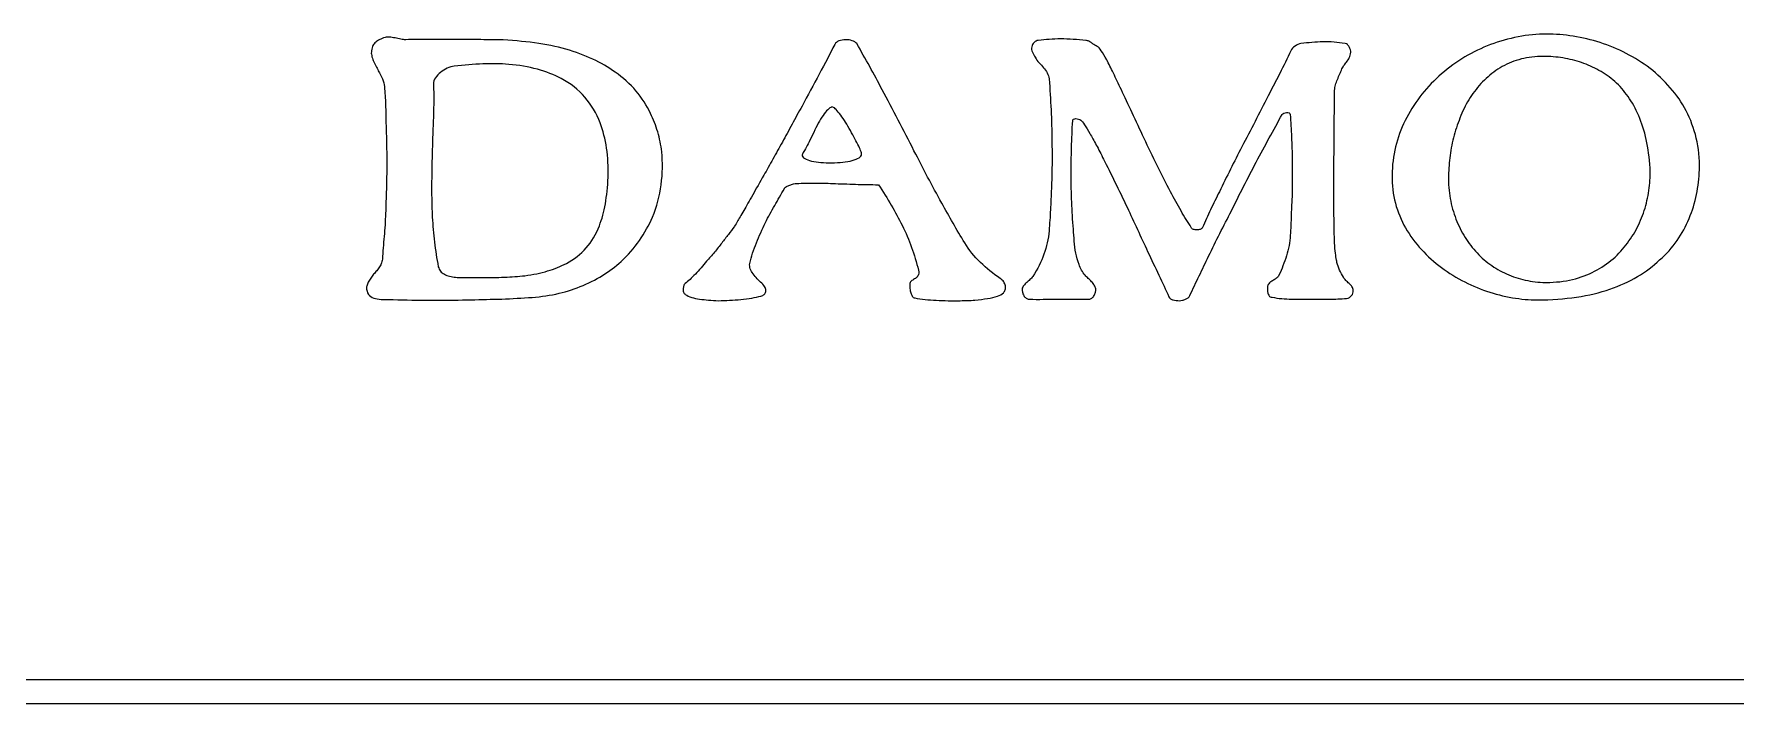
# Model space of a CAD drawing. Header units: inches. Extents: x -0.01 to 5.84, y -0.01 to 1.49.
# Drawn here: x 1.09 to 1.789, y -0.01 to 0.265 of the extents above; entities that cross this region are included whole.
import ezdxf

# ---------------------------------------------------------------- set-up
doc = ezdxf.new("R2010")
doc.units = ezdxf.units.IN
doc.header["$MEASUREMENT"] = 0

msp = doc.modelspace()

# ---------------------------------------------------------------- linework, layer by layer
at = {"color": 7, "linetype": 'Continuous', "lineweight": 25}
for p, q in [((0.02, 0), (5.81, 0)), ((5.82, -0.01), (0.01, -0.01))]:
    msp.add_line(p, q, dxfattribs=at)
at = {"color": 7, "linetype": 'Continuous', "lineweight": 25, "flags": 128}
for points in [[(1.60173, 0.24904), (1.59906, 0.24383), (1.59697, 0.23974)], [(1.60681, 0.19898), (1.60663, 0.19433), (1.60649, 0.19072)]]:
    msp.add_lwpolyline(points, dxfattribs=at)
at = {"color": 7, "linetype": 'Continuous', "lineweight": 25}
for points in [[(1.22919, 0.26044), (1.22892, 0.2599), (1.22872, 0.25921), (1.22862, 0.25835)], [(1.23035, 0.26188), (1.22986, 0.26145), (1.22947, 0.26097), (1.22919, 0.26044)], [(1.23201, 0.26292), (1.2314, 0.26265), (1.23085, 0.26231), (1.23035, 0.26188)], [(1.23424, 0.26381), (1.23336, 0.26348), (1.23261, 0.26319), (1.23201, 0.26292)], [(1.23598, 0.26389), (1.23526, 0.26394), (1.23468, 0.26391), (1.23424, 0.26381)], [(1.24267, 0.26284), (1.24212, 0.26284), (1.24146, 0.26292), (1.24069, 0.26308)], [(1.2956, 0.26156), (1.29097, 0.2622), (1.28601, 0.26263), (1.28071, 0.26284)], [(1.3085, 0.25899), (1.30453, 0.26006), (1.30023, 0.26092), (1.2956, 0.26156)], [(1.3195, 0.2549), (1.31613, 0.25645), (1.31247, 0.25781), (1.3085, 0.25899)], [(1.4189, 0.26092), (1.41702, 0.25717), (1.4149, 0.25311), (1.41253, 0.24872)], [(1.42064, 0.26236), (1.41981, 0.26204), (1.41923, 0.26156), (1.4189, 0.26092)], [(1.428, 0.26124), (1.42755, 0.26177), (1.42692, 0.26217), (1.42609, 0.26244)], [(1.43329, 0.25185), (1.43152, 0.25501), (1.42976, 0.25813), (1.428, 0.26124)], [(1.49985, 0.25995), (1.49964, 0.25921), (1.49974, 0.25845), (1.50017, 0.25771)], [(1.50707, 0.263), (1.50554, 0.26289), (1.50403, 0.26273), (1.50255, 0.26252)], [(1.52207, 0.26252), (1.52037, 0.26273), (1.51866, 0.26289), (1.51691, 0.263)], [(1.52334, 0.2622), (1.52291, 0.26241), (1.52249, 0.26252), (1.52207, 0.26252)], [(1.52453, 0.26148), (1.52415, 0.26174), (1.52376, 0.26199), (1.52334, 0.2622)], [(1.52572, 0.26068), (1.52529, 0.26094), (1.5249, 0.26121), (1.52453, 0.26148)], [(1.52699, 0.25995), (1.52656, 0.26017), (1.52614, 0.26041), (1.52572, 0.26068)], [(1.52841, 0.25835), (1.52778, 0.25931), (1.5273, 0.25985), (1.52699, 0.25995)], [(1.608, 0.26027), (1.60721, 0.25974), (1.60665, 0.2591), (1.60633, 0.25835)], [(1.61046, 0.26124), (1.60961, 0.26113), (1.60879, 0.26081), (1.608, 0.26027)], [(1.61498, 0.26172), (1.61345, 0.26161), (1.61194, 0.26145), (1.61046, 0.26124)], [(1.6195, 0.26204), (1.61802, 0.26193), (1.61651, 0.26183), (1.61498, 0.26172)], [(1.62403, 0.26188), (1.62249, 0.26199), (1.62098, 0.26204), (1.6195, 0.26204)], [(1.62855, 0.26124), (1.62707, 0.26156), (1.62556, 0.26177), (1.62403, 0.26188)], [(1.62958, 0.26084), (1.62931, 0.2611), (1.62897, 0.26124), (1.62855, 0.26124)], [(1.63029, 0.25987), (1.63008, 0.26025), (1.62984, 0.26057), (1.62958, 0.26084)], [(1.63077, 0.25875), (1.63066, 0.25912), (1.6305, 0.2595), (1.63029, 0.25987)], [(1.63093, 0.25771), (1.63093, 0.25803), (1.63087, 0.25838), (1.63077, 0.25875)], [(1.68835, 0.26084), (1.68468, 0.25947), (1.68115, 0.25778), (1.67777, 0.25576)], [(1.69969, 0.26404), (1.69579, 0.26327), (1.69201, 0.26221), (1.68835, 0.26084)], [(1.71138, 0.26519), (1.70748, 0.26519), (1.70359, 0.2648), (1.69969, 0.26404)], [(1.7223, 0.26429), (1.71857, 0.26489), (1.71493, 0.26519), (1.71138, 0.26519)], [(1.73339, 0.26166), (1.72972, 0.26281), (1.72602, 0.26368), (1.7223, 0.26429)], [(1.22862, 0.25835), (1.22851, 0.25771), (1.22853, 0.25704), (1.2287, 0.25634)], [(1.2287, 0.25634), (1.22886, 0.25565), (1.22908, 0.25495), (1.22936, 0.25426)], [(1.22936, 0.25426), (1.22963, 0.25356), (1.22996, 0.25287), (1.23035, 0.25217)], [(1.23035, 0.25217), (1.23074, 0.25147), (1.2311, 0.25075), (1.23143, 0.25001)], [(1.26252, 0.25193), (1.26164, 0.25182), (1.2607, 0.25156), (1.25971, 0.25113)], [(1.28501, 0.25273), (1.27829, 0.25327), (1.27079, 0.253), (1.26252, 0.25193)], [(1.29676, 0.25073), (1.29312, 0.25174), (1.2892, 0.25241), (1.28501, 0.25273)], [(1.32868, 0.24952), (1.32592, 0.25156), (1.32286, 0.25335), (1.3195, 0.2549)], [(1.43841, 0.24231), (1.43676, 0.24551), (1.43505, 0.24869), (1.43329, 0.25185)], [(1.50017, 0.25771), (1.50059, 0.25696), (1.50096, 0.25627), (1.50128, 0.25562)], [(1.53064, 0.25458), (1.52979, 0.25613), (1.52905, 0.25739), (1.52841, 0.25835)], [(1.53341, 0.24912), (1.53241, 0.25121), (1.53148, 0.25303), (1.53064, 0.25458)], [(1.60633, 0.25835), (1.60485, 0.25525), (1.60332, 0.25214), (1.60173, 0.24904)], [(1.62712, 0.25033), (1.62733, 0.25107), (1.62762, 0.25169), (1.62799, 0.25217)], [(1.62799, 0.25217), (1.62836, 0.25265), (1.62876, 0.25316), (1.62918, 0.2537)], [(1.62918, 0.2537), (1.62961, 0.25423), (1.62998, 0.25482), (1.63029, 0.25546)], [(1.63029, 0.25546), (1.63061, 0.2561), (1.63082, 0.25685), (1.63093, 0.25771)], [(1.67777, 0.25576), (1.67439, 0.25373), (1.67121, 0.25141), (1.66823, 0.24879)], [(1.69316, 0.25182), (1.69075, 0.25045), (1.68854, 0.24884), (1.68654, 0.24699)], [(1.70098, 0.25494), (1.69817, 0.25423), (1.69557, 0.25319), (1.69316, 0.25182)], [(1.71001, 0.256), (1.7068, 0.256), (1.70379, 0.25565), (1.70098, 0.25494)], [(1.71809, 0.25535), (1.71545, 0.25579), (1.71276, 0.256), (1.71001, 0.256)], [(1.72574, 0.25346), (1.72327, 0.25428), (1.72072, 0.25491), (1.71809, 0.25535)], [(1.73287, 0.25026), (1.73058, 0.25158), (1.7282, 0.25264), (1.72574, 0.25346)], [(1.23143, 0.25001), (1.23209, 0.24894), (1.23267, 0.24786), (1.23316, 0.2468)], [(1.23316, 0.2468), (1.23366, 0.24573), (1.23391, 0.24465), (1.23391, 0.24359)], [(1.25491, 0.2472), (1.25436, 0.2464), (1.25409, 0.24551), (1.25409, 0.24455)], [(1.25698, 0.24945), (1.25615, 0.24875), (1.25546, 0.248), (1.25491, 0.2472)], [(1.25971, 0.25113), (1.25872, 0.2507), (1.25781, 0.25014), (1.25698, 0.24945)], [(1.30651, 0.24696), (1.30365, 0.24846), (1.3004, 0.24971), (1.29676, 0.25073)], [(1.31627, 0.23926), (1.31363, 0.24236), (1.31037, 0.24492), (1.30651, 0.24696)], [(1.33728, 0.24182), (1.33485, 0.24471), (1.33199, 0.24728), (1.32868, 0.24952)], [(1.41253, 0.24872), (1.41016, 0.24433), (1.40782, 0.23995), (1.4055, 0.23556)], [(1.50469, 0.25137), (1.50527, 0.25067), (1.50577, 0.24995), (1.5062, 0.2492)], [(1.5062, 0.2492), (1.50662, 0.24846), (1.50688, 0.24765), (1.50699, 0.2468)], [(1.50699, 0.2468), (1.50731, 0.24252), (1.50757, 0.23827), (1.50778, 0.23404)], [(1.53667, 0.24231), (1.5355, 0.24476), (1.53442, 0.24704), (1.53341, 0.24912)], [(1.6245, 0.24375), (1.62466, 0.24449), (1.6249, 0.24525), (1.62522, 0.246)], [(1.66823, 0.24879), (1.66525, 0.24627), (1.66256, 0.24351), (1.66015, 0.24051)], [(1.68654, 0.24699), (1.68453, 0.24513), (1.68273, 0.24305), (1.68112, 0.24075)], [(1.7394, 0.24567), (1.73734, 0.24742), (1.73516, 0.24895), (1.73287, 0.25026)], [(1.74482, 0.23953), (1.74316, 0.24187), (1.74135, 0.24393), (1.7394, 0.24567)], [(1.76218, 0.24313), (1.7596, 0.24603), (1.75682, 0.24868), (1.75385, 0.25109)], [(1.23391, 0.24359), (1.23413, 0.24113), (1.23429, 0.23864), (1.23441, 0.23613)], [(1.25409, 0.24455), (1.25419, 0.24177), (1.25422, 0.23896), (1.25417, 0.23613)], [(1.32256, 0.22867), (1.32101, 0.23262), (1.31892, 0.23615), (1.31627, 0.23926)], [(1.34323, 0.23252), (1.34169, 0.23583), (1.3397, 0.23893), (1.33728, 0.24182)], [(1.44503, 0.22987), (1.44282, 0.23409), (1.44062, 0.23824), (1.43841, 0.24231)], [(1.54111, 0.23284), (1.53952, 0.23626), (1.53804, 0.23942), (1.53667, 0.24231)], [(1.59697, 0.23974), (1.59517, 0.23621), (1.59337, 0.2327), (1.59157, 0.22923)], [(1.66015, 0.24051), (1.65774, 0.2375), (1.65565, 0.2343), (1.65388, 0.23092)], [(1.68112, 0.24075), (1.67952, 0.23857), (1.67814, 0.23619), (1.677, 0.23362)], [(1.7492, 0.23157), (1.74794, 0.23452), (1.74648, 0.23717), (1.74482, 0.23953)], [(1.76872, 0.23362), (1.76694, 0.23706), (1.76476, 0.24023), (1.76218, 0.24313)], [(1.23441, 0.23613), (1.23451, 0.23361), (1.23457, 0.23107), (1.23457, 0.22851)], [(1.25417, 0.23613), (1.25411, 0.23329), (1.25403, 0.23043), (1.25392, 0.22754)], [(1.34621, 0.22497), (1.34544, 0.22765), (1.34444, 0.23016), (1.34323, 0.23252)], [(1.4165, 0.23452), (1.41589, 0.23404), (1.41526, 0.23334), (1.4146, 0.23244)], [(1.41774, 0.23524), (1.41752, 0.23524), (1.41711, 0.235), (1.4165, 0.23452)], [(1.41915, 0.23452), (1.41865, 0.235), (1.41818, 0.23524), (1.41774, 0.23524)], [(1.42088, 0.23252), (1.42022, 0.23337), (1.41964, 0.23404), (1.41915, 0.23452)], [(1.50778, 0.23404), (1.50799, 0.22981), (1.5081, 0.22562), (1.5081, 0.22145)], [(1.54603, 0.22225), (1.54433, 0.22588), (1.5427, 0.22941), (1.54111, 0.23284)], [(1.59744, 0.22249), (1.59924, 0.22575), (1.60099, 0.22899), (1.60268, 0.2322)], [(1.60268, 0.2322), (1.60289, 0.23241), (1.60316, 0.23257), (1.60348, 0.23268)], [(1.60348, 0.23268), (1.60379, 0.23278), (1.60413, 0.23286), (1.60451, 0.23292)], [(1.60601, 0.2322), (1.60622, 0.22909), (1.60641, 0.22599), (1.60657, 0.22289)], [(1.65388, 0.23092), (1.6521, 0.22753), (1.6507, 0.22397), (1.64966, 0.22026)], [(1.677, 0.23362), (1.67585, 0.23105), (1.67485, 0.2284), (1.67399, 0.22567)], [(1.7523, 0.22181), (1.75149, 0.22537), (1.75046, 0.22862), (1.7492, 0.23157)], [(1.77284, 0.22239), (1.77187, 0.22643), (1.77049, 0.23018), (1.76872, 0.23362)], [(1.23457, 0.22851), (1.23468, 0.22572), (1.23476, 0.22289), (1.23482, 0.22)], [(1.25392, 0.22754), (1.25381, 0.22433), (1.2537, 0.2211), (1.25359, 0.21783)], [(1.32521, 0.21832), (1.32465, 0.22201), (1.32377, 0.22546), (1.32256, 0.22867)], [(1.34786, 0.21679), (1.34753, 0.21957), (1.34698, 0.2223), (1.34621, 0.22497)], [(1.41079, 0.22578), (1.41013, 0.22439), (1.4095, 0.22308), (1.40889, 0.22185)], [(1.42676, 0.22297), (1.42615, 0.22409), (1.42551, 0.22524), (1.42485, 0.22642)], [(1.45148, 0.21727), (1.44938, 0.22145), (1.44723, 0.22564), (1.44503, 0.22987)], [(1.51619, 0.21848), (1.5163, 0.22217), (1.51646, 0.22588), (1.51667, 0.22963)], [(1.51667, 0.22963), (1.51667, 0.22984), (1.5168, 0.23003), (1.51707, 0.23019)], [(1.51913, 0.23027), (1.5195, 0.23016), (1.51979, 0.23), (1.52, 0.22979)], [(1.52373, 0.22433), (1.52453, 0.22294), (1.5254, 0.22136), (1.52635, 0.2196)], [(1.59157, 0.22923), (1.58977, 0.22575), (1.58797, 0.2223), (1.58618, 0.21888)], [(1.67399, 0.22567), (1.67313, 0.22293), (1.67247, 0.22018), (1.67201, 0.21739)], [(1.25359, 0.21783), (1.25348, 0.21457), (1.25343, 0.21134), (1.25343, 0.20813)], [(1.32587, 0.20636), (1.32597, 0.21064), (1.32575, 0.21463), (1.32521, 0.21832)], [(1.34761, 0.20331), (1.34822, 0.20791), (1.3483, 0.2124), (1.34786, 0.21679)], [(1.3974, 0.2208), (1.39608, 0.21845), (1.39478, 0.21612), (1.39351, 0.21382)], [(1.40889, 0.22185), (1.40828, 0.22062), (1.40774, 0.21954), (1.40724, 0.21864)], [(1.42841, 0.21984), (1.42791, 0.2208), (1.42736, 0.22185), (1.42676, 0.22297)], [(1.42957, 0.21735), (1.42929, 0.21805), (1.42891, 0.21888), (1.42841, 0.21984)], [(1.4571, 0.20644), (1.45523, 0.21002), (1.45335, 0.21364), (1.45148, 0.21727)], [(1.5081, 0.22145), (1.50821, 0.21813), (1.50823, 0.21481), (1.50818, 0.2115)], [(1.52635, 0.2196), (1.5273, 0.21783), (1.52831, 0.21588), (1.52937, 0.21374)], [(1.55135, 0.21118), (1.54949, 0.21492), (1.54772, 0.21861), (1.54603, 0.22225)], [(1.58618, 0.21888), (1.58459, 0.21577), (1.58303, 0.2127), (1.5815, 0.20965)], [(1.59205, 0.21262), (1.59385, 0.21594), (1.59565, 0.21922), (1.59744, 0.22249)], [(1.64966, 0.22026), (1.64863, 0.21654), (1.64806, 0.21271), (1.64795, 0.20878)], [(1.67201, 0.21739), (1.67155, 0.2146), (1.67127, 0.21189), (1.67115, 0.20927)], [(1.75385, 0.21009), (1.75361, 0.21435), (1.7531, 0.21826), (1.7523, 0.22181)], [(1.77413, 0.20943), (1.77424, 0.21403), (1.77381, 0.21834), (1.77284, 0.22239)], [(1.39351, 0.21382), (1.39224, 0.21152), (1.391, 0.2093), (1.38979, 0.20717)], [(1.40658, 0.21406), (1.40729, 0.21364), (1.40823, 0.21329), (1.40939, 0.21302)], [(1.40939, 0.21302), (1.41055, 0.21275), (1.41184, 0.21256), (1.41328, 0.21246)], [(1.42221, 0.21254), (1.42364, 0.2127), (1.42494, 0.21294), (1.42609, 0.21326)], [(1.42609, 0.21326), (1.42725, 0.21358), (1.42819, 0.21396), (1.42891, 0.21438)], [(1.50818, 0.2115), (1.50813, 0.20818), (1.50805, 0.20492), (1.50794, 0.20171)], [(1.52937, 0.21374), (1.53085, 0.21086), (1.53241, 0.20773), (1.53405, 0.20436)], [(1.55682, 0.20042), (1.55502, 0.20385), (1.55319, 0.20743), (1.55135, 0.21118)], [(1.58689, 0.20259), (1.58864, 0.20596), (1.59036, 0.2093), (1.59205, 0.21262)], [(1.7535, 0.20197), (1.75385, 0.20476), (1.75396, 0.20747), (1.75385, 0.21009)], [(1.25343, 0.20813), (1.25331, 0.20513), (1.25329, 0.20211), (1.25334, 0.19906)], [(1.32471, 0.19545), (1.32526, 0.19877), (1.32564, 0.20241), (1.32587, 0.20636)], [(1.34406, 0.19), (1.34582, 0.19427), (1.34701, 0.19871), (1.34761, 0.20331)], [(1.38979, 0.20717), (1.38814, 0.20428), (1.38662, 0.2016), (1.38524, 0.19914)], [(1.39905, 0.20251), (1.39949, 0.20273), (1.39996, 0.20294), (1.40046, 0.20315)], [(1.40046, 0.20315), (1.40095, 0.20337), (1.40145, 0.20353), (1.40195, 0.20363)], [(1.40195, 0.20363), (1.40244, 0.20374), (1.40286, 0.2038), (1.40319, 0.2038)], [(1.43693, 0.20331), (1.4388, 0.20042), (1.44054, 0.19762), (1.44214, 0.19489)], [(1.46289, 0.19577), (1.46091, 0.1993), (1.45898, 0.20286), (1.4571, 0.20644)], [(1.53405, 0.20436), (1.53569, 0.20099), (1.53735, 0.19754), (1.53905, 0.19401)], [(1.5815, 0.20965), (1.57996, 0.2066), (1.57845, 0.20353), (1.57697, 0.20042)], [(1.67115, 0.20927), (1.67092, 0.20599), (1.67101, 0.20285), (1.67141, 0.19984)], [(1.23473, 0.20147), (1.23462, 0.1981), (1.23451, 0.19476), (1.23441, 0.19144)], [(1.25334, 0.19906), (1.2534, 0.19601), (1.25348, 0.19299), (1.25359, 0.19)], [(1.38524, 0.19914), (1.38386, 0.19668), (1.38262, 0.19451), (1.38152, 0.19264)], [(1.39425, 0.19473), (1.39558, 0.19703), (1.3969, 0.19936), (1.39822, 0.20171)], [(1.39822, 0.20171), (1.39833, 0.20203), (1.39861, 0.2023), (1.39905, 0.20251)], [(1.46752, 0.18751), (1.46598, 0.19024), (1.46444, 0.19299), (1.46289, 0.19577)], [(1.50794, 0.20171), (1.50784, 0.19882), (1.5077, 0.19593), (1.50755, 0.19304)], [(1.51699, 0.18502), (1.51667, 0.18877), (1.51643, 0.19248), (1.51627, 0.19617)], [(1.56118, 0.19256), (1.55976, 0.19502), (1.5583, 0.19764), (1.55682, 0.20042)], [(1.57697, 0.20042), (1.5757, 0.19796), (1.57449, 0.1955), (1.57332, 0.19304)], [(1.58189, 0.19256), (1.58348, 0.19588), (1.58515, 0.19922), (1.58689, 0.20259)], [(1.67141, 0.19984), (1.67181, 0.19683), (1.67247, 0.19396), (1.67339, 0.19123)], [(1.75178, 0.19369), (1.75258, 0.19642), (1.75316, 0.19919), (1.7535, 0.20197)], [(1.23441, 0.19144), (1.23429, 0.18834), (1.2341, 0.18521), (1.23383, 0.18205)], [(1.25359, 0.19), (1.25381, 0.18657), (1.25411, 0.18315), (1.2545, 0.17973)], [(1.32223, 0.18647), (1.32333, 0.18914), (1.32416, 0.19213), (1.32471, 0.19545)], [(1.33868, 0.18037), (1.34083, 0.18347), (1.34262, 0.18668), (1.34406, 0.19)], [(1.38152, 0.19264), (1.38042, 0.19077), (1.37954, 0.18925), (1.37887, 0.18807)], [(1.39045, 0.18775), (1.39166, 0.1901), (1.39293, 0.19243), (1.39425, 0.19473)], [(1.44214, 0.19489), (1.44373, 0.19216), (1.44525, 0.18941), (1.44668, 0.18663)], [(1.50755, 0.19304), (1.50739, 0.19016), (1.5072, 0.18727), (1.50699, 0.18438)], [(1.53905, 0.19401), (1.54042, 0.19101), (1.54182, 0.18799), (1.54325, 0.18494)], [(1.56539, 0.18567), (1.56401, 0.1878), (1.56261, 0.1901), (1.56118, 0.19256)], [(1.57332, 0.19304), (1.57216, 0.19058), (1.57105, 0.18812), (1.56999, 0.18567)], [(1.60649, 0.19072), (1.60638, 0.18799), (1.60622, 0.18524), (1.60601, 0.18246)], [(1.7486, 0.18574), (1.74992, 0.18831), (1.75098, 0.19096), (1.75178, 0.19369)], [(1.76493, 0.18033), (1.76694, 0.18322), (1.7686, 0.18626), (1.76992, 0.18943)], [(1.23383, 0.18205), (1.23355, 0.1789), (1.2333, 0.17577), (1.23308, 0.17267)], [(1.31685, 0.17732), (1.31911, 0.17989), (1.3209, 0.18294), (1.32223, 0.18647)], [(1.37523, 0.18285), (1.37435, 0.18173), (1.37344, 0.18055), (1.37251, 0.17933)], [(1.37755, 0.18599), (1.37689, 0.18502), (1.37612, 0.18398), (1.37523, 0.18285)], [(1.37887, 0.18807), (1.37821, 0.18689), (1.37777, 0.1862), (1.37755, 0.18599)], [(1.38673, 0.17941), (1.38789, 0.18219), (1.38913, 0.18497), (1.39045, 0.18775)], [(1.44668, 0.18663), (1.44812, 0.18363), (1.44938, 0.18061), (1.45049, 0.17756)], [(1.47232, 0.17941), (1.47067, 0.18208), (1.46907, 0.18478), (1.46752, 0.18751)], [(1.50699, 0.18438), (1.50667, 0.18106), (1.50596, 0.17786), (1.50485, 0.17475)], [(1.51731, 0.18013), (1.5172, 0.18179), (1.51709, 0.18342), (1.51699, 0.18502)], [(1.54325, 0.18494), (1.54468, 0.18189), (1.54608, 0.17887), (1.54746, 0.17588)], [(1.56626, 0.18494), (1.56579, 0.1851), (1.56549, 0.18534), (1.56539, 0.18567)], [(1.56999, 0.18567), (1.56978, 0.18534), (1.56946, 0.1851), (1.56904, 0.18494)], [(1.60601, 0.18246), (1.60591, 0.17967), (1.6054, 0.17689), (1.60451, 0.17411)], [(1.62418, 0.18181), (1.62413, 0.18352), (1.62411, 0.18534), (1.62411, 0.18727)], [(1.62442, 0.17716), (1.62432, 0.17855), (1.62424, 0.1801), (1.62418, 0.18181)], [(1.65276, 0.18672), (1.65448, 0.1835), (1.65657, 0.18049), (1.65903, 0.1777)], [(1.74387, 0.17844), (1.74571, 0.18074), (1.74728, 0.18317), (1.7486, 0.18574)], [(1.2545, 0.17973), (1.25488, 0.1763), (1.25541, 0.17293), (1.25607, 0.16962)], [(1.30867, 0.1709), (1.31186, 0.17261), (1.31459, 0.17475), (1.31685, 0.17732)], [(1.33116, 0.17171), (1.33402, 0.17438), (1.33653, 0.17726), (1.33868, 0.18037)], [(1.36953, 0.17556), (1.36848, 0.17427), (1.3674, 0.17304), (1.3663, 0.17187)], [(1.37251, 0.17933), (1.37157, 0.17809), (1.37058, 0.17684), (1.36953, 0.17556)], [(1.384, 0.1709), (1.38466, 0.17379), (1.38557, 0.17662), (1.38673, 0.17941)], [(1.45049, 0.17756), (1.45159, 0.17451), (1.45253, 0.17138), (1.4533, 0.16817)], [(1.47877, 0.17138), (1.47623, 0.17384), (1.47408, 0.17652), (1.47232, 0.17941)], [(1.51794, 0.17523), (1.51762, 0.17684), (1.51741, 0.17847), (1.51731, 0.18013)], [(1.51929, 0.1705), (1.51871, 0.17205), (1.51826, 0.17363), (1.51794, 0.17523)], [(1.54746, 0.17588), (1.54904, 0.17256), (1.55058, 0.16932), (1.55206, 0.16617)], [(1.62482, 0.17363), (1.62466, 0.17459), (1.62453, 0.17577), (1.62442, 0.17716)], [(1.65903, 0.1777), (1.6615, 0.17492), (1.66416, 0.17238), (1.66703, 0.17008)], [(1.68147, 0.1768), (1.68319, 0.17472), (1.68511, 0.17287), (1.68723, 0.17123)], [(1.73777, 0.17213), (1.74012, 0.17404), (1.74216, 0.17615), (1.74387, 0.17844)], [(1.7578, 0.17238), (1.76055, 0.17478), (1.76293, 0.17743), (1.76493, 0.18033)], [(1.23167, 0.16914), (1.23129, 0.1686), (1.23087, 0.1681), (1.23044, 0.16761)], [(1.23258, 0.17082), (1.23236, 0.17023), (1.23206, 0.16967), (1.23167, 0.16914)], [(1.23308, 0.17267), (1.23297, 0.17203), (1.2328, 0.17141), (1.23258, 0.17082)], [(1.25607, 0.16962), (1.25629, 0.16887), (1.25659, 0.16826), (1.25698, 0.16777)], [(1.29163, 0.16593), (1.29505, 0.16635), (1.29816, 0.167), (1.30097, 0.16785)], [(1.30097, 0.16785), (1.30379, 0.16871), (1.30635, 0.16972), (1.30867, 0.1709)], [(1.32347, 0.16601), (1.32628, 0.16777), (1.32884, 0.16967), (1.33116, 0.17171)], [(1.3663, 0.17187), (1.36476, 0.16994), (1.36322, 0.16817), (1.36167, 0.16657)], [(1.38425, 0.16874), (1.38397, 0.16943), (1.38389, 0.17015), (1.384, 0.1709)], [(1.38541, 0.16665), (1.38491, 0.16734), (1.38452, 0.16804), (1.38425, 0.16874)], [(1.4533, 0.16817), (1.45352, 0.16721), (1.45349, 0.16649), (1.45322, 0.16601)], [(1.48687, 0.1648), (1.48401, 0.16673), (1.48131, 0.16892), (1.47877, 0.17138)], [(1.50485, 0.17475), (1.50374, 0.17165), (1.50223, 0.1686), (1.50033, 0.16561)], [(1.52175, 0.16609), (1.52069, 0.16748), (1.51987, 0.16895), (1.51929, 0.1705)], [(1.60451, 0.17411), (1.60361, 0.17133), (1.60257, 0.16866), (1.60141, 0.16609)], [(1.62522, 0.17138), (1.62511, 0.17192), (1.62498, 0.17267), (1.62482, 0.17363)], [(1.62633, 0.16826), (1.6259, 0.16927), (1.62553, 0.17031), (1.62522, 0.17138)], [(1.62791, 0.16529), (1.62728, 0.16625), (1.62675, 0.16724), (1.62633, 0.16826)], [(1.66703, 0.17008), (1.67001, 0.16778), (1.67316, 0.16576), (1.67648, 0.16401)], [(1.68723, 0.17123), (1.68935, 0.16959), (1.69161, 0.16819), (1.69402, 0.16705)], [(1.73003, 0.16721), (1.73284, 0.16858), (1.73542, 0.17021), (1.73777, 0.17213)], [(1.74869, 0.16557), (1.75213, 0.16759), (1.75516, 0.16986), (1.7578, 0.17238)], [(1.22663, 0.16128), (1.22652, 0.16074), (1.22657, 0.16015), (1.2268, 0.15951)], [(1.22713, 0.16288), (1.2269, 0.16234), (1.22674, 0.16181), (1.22663, 0.16128)], [(1.22804, 0.16448), (1.22765, 0.16395), (1.22735, 0.16341), (1.22713, 0.16288)], [(1.22919, 0.16609), (1.22881, 0.16555), (1.22842, 0.16502), (1.22804, 0.16448)], [(1.23044, 0.16761), (1.22999, 0.16713), (1.22958, 0.16662), (1.22919, 0.16609)], [(1.25698, 0.16777), (1.25737, 0.16729), (1.25789, 0.16686), (1.25855, 0.16649)], [(1.25855, 0.16649), (1.25921, 0.16611), (1.25993, 0.16585), (1.2607, 0.16569)], [(1.2607, 0.16569), (1.26147, 0.16553), (1.2623, 0.16539), (1.26318, 0.16529)], [(1.2832, 0.16529), (1.28617, 0.16539), (1.28898, 0.16561), (1.29163, 0.16593)], [(1.30436, 0.15839), (1.30789, 0.15914), (1.3112, 0.16015), (1.31429, 0.16144)], [(1.31429, 0.16144), (1.3176, 0.16272), (1.32066, 0.16424), (1.32347, 0.16601)], [(1.35688, 0.16176), (1.35677, 0.16133), (1.35668, 0.1609), (1.35663, 0.16047)], [(1.35754, 0.16272), (1.35721, 0.1625), (1.35699, 0.16218), (1.35688, 0.16176)], [(1.36167, 0.16657), (1.36013, 0.16496), (1.35875, 0.16368), (1.35754, 0.16272)], [(1.38706, 0.16464), (1.38645, 0.16529), (1.3859, 0.16595), (1.38541, 0.16665)], [(1.38896, 0.16288), (1.3883, 0.16341), (1.38767, 0.164), (1.38706, 0.16464)], [(1.39037, 0.16103), (1.39009, 0.16162), (1.38962, 0.16224), (1.38896, 0.16288)], [(1.39062, 0.15943), (1.39073, 0.15991), (1.39064, 0.16045), (1.39037, 0.16103)], [(1.44983, 0.16272), (1.44972, 0.16229), (1.44969, 0.16176), (1.44974, 0.16112)], [(1.44974, 0.16112), (1.4498, 0.16047), (1.45002, 0.15924), (1.45046, 0.15812), (1.45074, 0.15758)], [(1.45065, 0.16392), (1.45021, 0.16365), (1.44994, 0.16325), (1.44983, 0.16272)], [(1.45206, 0.1648), (1.45156, 0.16448), (1.45109, 0.16419), (1.45065, 0.16392)], [(1.45322, 0.16601), (1.45294, 0.16553), (1.45256, 0.16512), (1.45206, 0.1648)], [(1.48836, 0.16336), (1.48803, 0.1639), (1.48754, 0.16438), (1.48687, 0.1648)], [(1.48902, 0.16176), (1.48891, 0.16229), (1.48869, 0.16282), (1.48836, 0.16336)], [(1.48894, 0.16015), (1.48911, 0.16069), (1.48913, 0.16122), (1.48902, 0.16176)], [(1.4966, 0.16192), (1.49622, 0.16149), (1.49599, 0.16101), (1.49588, 0.16047)], [(1.49779, 0.16312), (1.49736, 0.16274), (1.49697, 0.16234), (1.4966, 0.16192)], [(1.49913, 0.16432), (1.49866, 0.1639), (1.49821, 0.16349), (1.49779, 0.16312)], [(1.50033, 0.16561), (1.50001, 0.16518), (1.49961, 0.16475), (1.49913, 0.16432)], [(1.5231, 0.1648), (1.52262, 0.16523), (1.52217, 0.16566), (1.52175, 0.16609)], [(1.52445, 0.16344), (1.52402, 0.16392), (1.52357, 0.16438), (1.5231, 0.1648)], [(1.55206, 0.16617), (1.55354, 0.16301), (1.55492, 0.16004), (1.55619, 0.15726)], [(1.59776, 0.1632), (1.59734, 0.16288), (1.59702, 0.16245), (1.59681, 0.16192)], [(1.59911, 0.16408), (1.59864, 0.16381), (1.59818, 0.16352), (1.59776, 0.1632)], [(1.60046, 0.16496), (1.60004, 0.16464), (1.59959, 0.16435), (1.59911, 0.16408)], [(1.60141, 0.16609), (1.6012, 0.16566), (1.60088, 0.16529), (1.60046, 0.16496)], [(1.62887, 0.164), (1.62844, 0.16443), (1.62812, 0.16486), (1.62791, 0.16529)], [(1.63021, 0.16272), (1.62974, 0.16314), (1.62929, 0.16357), (1.62887, 0.164)], [(1.6314, 0.16144), (1.63109, 0.16186), (1.63069, 0.16229), (1.63021, 0.16272)], [(1.63188, 0.15983), (1.63188, 0.16047), (1.63172, 0.16101), (1.6314, 0.16144)], [(1.67648, 0.16401), (1.67981, 0.16226), (1.68321, 0.16078), (1.68671, 0.15958)], [(1.69402, 0.16705), (1.69642, 0.1659), (1.69895, 0.16499), (1.70158, 0.16434)], [(1.70158, 0.16434), (1.70422, 0.16368), (1.70697, 0.1633), (1.70984, 0.16319)], [(1.70984, 0.16319), (1.71373, 0.16308), (1.71737, 0.16338), (1.72075, 0.16409)], [(1.72075, 0.16409), (1.72413, 0.1648), (1.72722, 0.16584), (1.73003, 0.16721)], [(1.73734, 0.1604), (1.74147, 0.16182), (1.74525, 0.16355), (1.74869, 0.16557)], [(1.2268, 0.15951), (1.22702, 0.15855), (1.22751, 0.15782), (1.22829, 0.15734)], [(1.22829, 0.15734), (1.22906, 0.15686), (1.22996, 0.15654), (1.23101, 0.15638)], [(1.26798, 0.15598), (1.27217, 0.15609), (1.27636, 0.15619), (1.28055, 0.1563)], [(1.28055, 0.1563), (1.28474, 0.15641), (1.28893, 0.15662), (1.29312, 0.15694)], [(1.29312, 0.15694), (1.29709, 0.15715), (1.30083, 0.15764), (1.30436, 0.15839)], [(1.35663, 0.16047), (1.35657, 0.16004), (1.35663, 0.15962), (1.35679, 0.15919)], [(1.35679, 0.15919), (1.35696, 0.15876), (1.35721, 0.15844), (1.35754, 0.15823)], [(1.35754, 0.15823), (1.35908, 0.15726), (1.36104, 0.15662), (1.36341, 0.1563)], [(1.36341, 0.1563), (1.36578, 0.15598), (1.36834, 0.15577), (1.3711, 0.15566)], [(1.38483, 0.1567), (1.38626, 0.15697), (1.38753, 0.15726), (1.38863, 0.15758)], [(1.45074, 0.15758), (1.45101, 0.15705), (1.45137, 0.15678), (1.45181, 0.15678)], [(1.47646, 0.1559), (1.47833, 0.15606), (1.48006, 0.15627), (1.48167, 0.15654)], [(1.48167, 0.15654), (1.48326, 0.15681), (1.48461, 0.15713), (1.48572, 0.1575)], [(1.48572, 0.1575), (1.48682, 0.15788), (1.48765, 0.15833), (1.4882, 0.15887)], [(1.4882, 0.15887), (1.48853, 0.15919), (1.48878, 0.15962), (1.48894, 0.16015)], [(1.49588, 0.16047), (1.49588, 0.16004), (1.49593, 0.15959), (1.49604, 0.15911)], [(1.49604, 0.15911), (1.49615, 0.15863), (1.49633, 0.15817), (1.4966, 0.15775)], [(1.4966, 0.15775), (1.49686, 0.15731), (1.49718, 0.15697), (1.49755, 0.1567)], [(1.49755, 0.1567), (1.49792, 0.15643), (1.49831, 0.1563), (1.49874, 0.1563)], [(1.49874, 0.1563), (1.50075, 0.15619), (1.50271, 0.15616), (1.50461, 0.15622)], [(1.52453, 0.1567), (1.5249, 0.15697), (1.52521, 0.15731), (1.52548, 0.15775)], [(1.52548, 0.15775), (1.52574, 0.15817), (1.52593, 0.15863), (1.52603, 0.15911)], [(1.52603, 0.15911), (1.52614, 0.15959), (1.52619, 0.16004), (1.52619, 0.16047)], [(1.55793, 0.15598), (1.55835, 0.15587), (1.55878, 0.15579), (1.5592, 0.15574)], [(1.56174, 0.15582), (1.56216, 0.15593), (1.56258, 0.15606), (1.56301, 0.15622)], [(1.56301, 0.15622), (1.56343, 0.15638), (1.5638, 0.15659), (1.56412, 0.15686)], [(1.56412, 0.15686), (1.56444, 0.15713), (1.56465, 0.15742), (1.56475, 0.15775)], [(1.59681, 0.15895), (1.59691, 0.15847), (1.5971, 0.15804), (1.59737, 0.15766)], [(1.59737, 0.15766), (1.59763, 0.15729), (1.59803, 0.1571), (1.59856, 0.1571)], [(1.62918, 0.15662), (1.63003, 0.15673), (1.63072, 0.1571), (1.63125, 0.15775)], [(1.63125, 0.15775), (1.63177, 0.15839), (1.63199, 0.15908), (1.63188, 0.15983)], [(1.68671, 0.15958), (1.69021, 0.15838), (1.69373, 0.15748), (1.69728, 0.15688)], [(1.72367, 0.15713), (1.72866, 0.15789), (1.73322, 0.15898), (1.73734, 0.1604)]]:
    msp.add_open_spline(points, degree=3, dxfattribs=at)
for points, knots in [([(1.24069, 0.26308), (1.23992, 0.26324), (1.23912, 0.2634), (1.23746, 0.26373), (1.23669, 0.26383), (1.23598, 0.26389)], [1, 1, 1, 1, 2, 2, 3, 3, 3, 3]), ([(1.28071, 0.26284), (1.27751, 0.26284), (1.27435, 0.26287), (1.26806, 0.26298), (1.26489, 0.263), (1.26169, 0.263), (1.2585, 0.263), (1.25533, 0.263), (1.24904, 0.263), (1.24587, 0.26295), (1.24267, 0.26284)], [4, 4, 4, 4, 5, 5, 6, 6, 6, 7, 7, 8, 8, 8, 8]), ([(1.42609, 0.26244), (1.42527, 0.26271), (1.42436, 0.26284), (1.42336, 0.26284), (1.42237, 0.26284), (1.42146, 0.26268), (1.42064, 0.26236)], [81, 81, 81, 81, 82, 82, 82, 83, 83, 83, 83]), ([(1.50255, 0.26252), (1.50191, 0.26252), (1.50133, 0.26225), (1.5008, 0.26172), (1.50027, 0.26118), (1.49995, 0.2606), (1.49985, 0.25995)], [158, 158, 158, 158, 159, 159, 159, 160, 160, 160, 160]), ([(1.51691, 0.263), (1.51516, 0.26311), (1.51344, 0.26316), (1.51175, 0.26316), (1.51016, 0.26316), (1.5086, 0.26311), (1.50707, 0.263)], [161, 161, 161, 161, 162, 162, 162, 163, 163, 163, 163]), ([(1.75385, 0.25109), (1.75075, 0.25338), (1.74748, 0.25543), (1.74061, 0.25904), (1.73705, 0.26051), (1.73339, 0.26166)], [2, 2, 2, 2, 3, 3, 4, 4, 4, 4]), ([(1.50128, 0.25562), (1.5017, 0.25477), (1.50223, 0.25402), (1.5035, 0.25273), (1.50411, 0.25207), (1.50469, 0.25137)], [154, 154, 154, 154, 155, 155, 156, 156, 156, 156]), ([(1.62522, 0.246), (1.62553, 0.24674), (1.62585, 0.24749), (1.62649, 0.24899), (1.6268, 0.24968), (1.62712, 0.25033)], [40, 40, 40, 40, 41, 41, 42, 42, 42, 42]), ([(1.62418, 0.23364), (1.62424, 0.23642), (1.62426, 0.23904), (1.62426, 0.2415), (1.62426, 0.24225), (1.62434, 0.243), (1.6245, 0.24375)], [43, 43, 43, 43, 44, 44, 44, 45, 45, 45, 45]), ([(1.4055, 0.23556), (1.40407, 0.2331), (1.40269, 0.23062), (1.40137, 0.2281), (1.40004, 0.22559), (1.39872, 0.22315), (1.3974, 0.2208)], [76, 76, 76, 76, 77, 77, 77, 78, 78, 78, 78]), ([(1.4146, 0.23244), (1.41394, 0.23153), (1.41328, 0.23051), (1.41195, 0.22826), (1.41134, 0.22706), (1.41079, 0.22578)], [2, 2, 2, 2, 3, 3, 4, 4, 4, 4]), ([(1.42485, 0.22642), (1.42419, 0.22759), (1.42353, 0.22869), (1.42221, 0.23073), (1.42154, 0.23166), (1.42088, 0.23252)], [20, 20, 20, 20, 21, 21, 22, 22, 22, 22]), ([(1.60451, 0.23292), (1.60488, 0.23297), (1.60522, 0.23292), (1.60586, 0.2326), (1.60601, 0.23241), (1.60601, 0.2322)], [82, 82, 82, 82, 83, 83, 84, 84, 84, 84]), ([(1.62403, 0.21583), (1.62408, 0.21893), (1.62411, 0.22198), (1.62411, 0.22797), (1.62413, 0.23086), (1.62418, 0.23364)], [45, 45, 45, 45, 46, 46, 47, 47, 47, 47]), ([(1.51707, 0.23019), (1.51733, 0.23035), (1.51765, 0.23043), (1.51802, 0.23043), (1.51839, 0.23043), (1.51876, 0.23038), (1.51913, 0.23027)], [113, 113, 113, 113, 114, 114, 114, 115, 115, 115, 115]), ([(1.52, 0.22979), (1.52043, 0.22947), (1.52096, 0.22883), (1.52223, 0.2269), (1.52294, 0.22572), (1.52373, 0.22433)], [110, 110, 110, 110, 111, 111, 112, 112, 112, 112]), ([(1.23482, 0.22), (1.23487, 0.21711), (1.2349, 0.21428), (1.2349, 0.2115), (1.2349, 0.20818), (1.23484, 0.20484), (1.23473, 0.20147)], [43, 43, 43, 43, 44, 44, 44, 45, 45, 45, 45]), ([(1.40724, 0.21864), (1.40674, 0.21773), (1.40633, 0.217), (1.40567, 0.21594), (1.4055, 0.21561), (1.4055, 0.21551), (1.4055, 0.21497), (1.40586, 0.21449), (1.40658, 0.21406)], [6, 6, 6, 6, 7, 7, 8, 8, 8, 9, 9, 9, 9]), ([(1.42891, 0.21438), (1.42962, 0.21481), (1.42998, 0.21529), (1.42998, 0.21583), (1.42998, 0.21615), (1.42984, 0.21666), (1.42957, 0.21735)], [15, 15, 15, 15, 16, 16, 16, 17, 17, 17, 17]), ([(1.51627, 0.19617), (1.51612, 0.19986), (1.51604, 0.20358), (1.51604, 0.20733), (1.51604, 0.21107), (1.51609, 0.21479), (1.51619, 0.21848)], [117, 117, 117, 117, 118, 118, 118, 119, 119, 119, 119]), ([(1.60657, 0.22289), (1.60673, 0.21979), (1.60681, 0.21668), (1.60681, 0.21358), (1.60681, 0.21112), (1.60681, 0.20869), (1.60681, 0.20628), (1.60681, 0.20388), (1.60681, 0.20144), (1.60681, 0.19898)], [78, 78, 78, 78, 79, 79, 79, 80, 80, 80, 81, 81, 81, 81]), ([(1.41328, 0.21246), (1.41471, 0.21235), (1.41619, 0.2123), (1.41774, 0.2123), (1.41928, 0.2123), (1.42077, 0.21238), (1.42221, 0.21254)], [11, 11, 11, 11, 12, 12, 12, 13, 13, 13, 13]), ([(1.62411, 0.18727), (1.624, 0.19016), (1.62395, 0.19326), (1.62395, 0.19658), (1.62395, 0.19989), (1.62395, 0.20326), (1.62395, 0.20668), (1.62395, 0.20968), (1.62397, 0.21273), (1.62403, 0.21583)], [47, 47, 47, 47, 48, 48, 48, 49, 49, 49, 50, 50, 50, 50]), ([(1.40319, 0.2038), (1.40572, 0.2039), (1.40823, 0.20396), (1.41071, 0.20396), (1.41319, 0.20396), (1.41565, 0.2039), (1.41807, 0.2038)], [36, 36, 36, 36, 37, 37, 37, 38, 38, 38, 38]), ([(1.41807, 0.2038), (1.42116, 0.20369), (1.42427, 0.20358), (1.42742, 0.20347), (1.43056, 0.20337), (1.43373, 0.20331), (1.43693, 0.20331)], [34, 34, 34, 34, 35, 35, 35, 36, 36, 36, 36]), ([(1.64795, 0.20878), (1.64771, 0.20462), (1.64803, 0.20072), (1.64975, 0.19339), (1.65104, 0.18995), (1.65276, 0.18672)], [22, 22, 22, 22, 23, 23, 24, 24, 24, 24]), ([(1.76992, 0.18943), (1.77124, 0.1926), (1.77224, 0.19588), (1.77362, 0.20265), (1.77402, 0.20605), (1.77413, 0.20943)], [8, 8, 8, 8, 9, 9, 10, 10, 10, 10]), ([(1.57253, 0.17395), (1.57401, 0.17705), (1.57555, 0.18015), (1.57872, 0.18636), (1.58031, 0.18946), (1.58189, 0.19256)], [90, 90, 90, 90, 91, 91, 92, 92, 92, 92]), ([(1.67339, 0.19123), (1.6743, 0.1885), (1.67545, 0.1859), (1.6782, 0.18098), (1.67975, 0.17877), (1.68147, 0.1768)], [10, 10, 10, 10, 11, 11, 12, 12, 12, 12]), ([(1.56904, 0.18494), (1.56861, 0.18478), (1.56817, 0.1847), (1.56769, 0.1847), (1.56721, 0.1847), (1.56674, 0.18478), (1.56626, 0.18494)], [15, 15, 15, 15, 16, 16, 16, 17, 17, 17, 17]), ([(1.56475, 0.15775), (1.56602, 0.16042), (1.56732, 0.16312), (1.56864, 0.16585), (1.56996, 0.16858), (1.57126, 0.17128), (1.57253, 0.17395)], [92, 92, 92, 92, 93, 93, 93, 94, 94, 94, 94]), ([(1.26318, 0.16529), (1.26406, 0.16518), (1.26497, 0.16512), (1.26591, 0.16512), (1.26685, 0.16512), (1.26778, 0.16512), (1.26872, 0.16512), (1.26966, 0.16512), (1.27054, 0.16512), (1.2722, 0.16512), (1.273, 0.16512), (1.27377, 0.16512), (1.27708, 0.16512), (1.28022, 0.16518), (1.2832, 0.16529)], [16, 16, 16, 16, 17, 17, 17, 18, 18, 18, 19, 19, 20, 20, 20, 21, 21, 21, 21]), ([(1.52619, 0.16047), (1.52609, 0.16101), (1.52588, 0.16152), (1.52524, 0.16248), (1.52487, 0.16296), (1.52445, 0.16344)], [126, 126, 126, 126, 127, 127, 128, 128, 128, 128]), ([(1.59681, 0.16192), (1.5967, 0.16149), (1.59665, 0.16101), (1.59665, 0.16047), (1.59665, 0.15994), (1.5967, 0.15943), (1.59681, 0.15895)], [68, 68, 68, 68, 69, 69, 69, 70, 70, 70, 70]), ([(1.23101, 0.15638), (1.23206, 0.15622), (1.23316, 0.15614), (1.23432, 0.15614), (1.23548, 0.15614), (1.23655, 0.15614), (1.23755, 0.15614)], [28, 28, 28, 28, 29, 29, 29, 30, 30, 30, 30]), ([(1.23755, 0.15614), (1.24262, 0.15593), (1.24769, 0.15582), (1.25276, 0.15582), (1.25783, 0.15582), (1.26291, 0.15587), (1.26798, 0.15598)], [26, 26, 26, 26, 27, 27, 27, 28, 28, 28, 28]), ([(1.3711, 0.15566), (1.37264, 0.15566), (1.37419, 0.15571), (1.37573, 0.15582), (1.37727, 0.15593), (1.37882, 0.15603), (1.38036, 0.15614), (1.38191, 0.15625), (1.38339, 0.15643), (1.38483, 0.1567)], [55, 55, 55, 55, 56, 56, 56, 57, 57, 57, 58, 58, 58, 58]), ([(1.38863, 0.15758), (1.38918, 0.15769), (1.38962, 0.15791), (1.39029, 0.15855), (1.39051, 0.15895), (1.39062, 0.15943)], [52, 52, 52, 52, 53, 53, 54, 54, 54, 54]), ([(1.45181, 0.15678), (1.45313, 0.15646), (1.45454, 0.15625), (1.45752, 0.15603), (1.45906, 0.15593), (1.46066, 0.15582), (1.46226, 0.15571), (1.46389, 0.15566), (1.46554, 0.15566), (1.46719, 0.15566), (1.46885, 0.15566), (1.4705, 0.15566), (1.47259, 0.15566), (1.47458, 0.15574), (1.47646, 0.1559)], [17, 17, 17, 17, 18, 18, 19, 19, 19, 20, 20, 20, 21, 21, 21, 22, 22, 22, 22]), ([(1.50461, 0.15622), (1.50651, 0.15627), (1.50842, 0.1563), (1.51032, 0.1563), (1.51244, 0.1563), (1.51458, 0.1563), (1.51675, 0.1563), (1.51892, 0.1563), (1.52111, 0.1563), (1.52334, 0.1563), (1.52376, 0.1563), (1.52415, 0.15643), (1.52453, 0.1567)], [131, 131, 131, 131, 132, 132, 132, 133, 133, 133, 134, 134, 134, 135, 135, 135, 135]), ([(1.55619, 0.15726), (1.55629, 0.15694), (1.5565, 0.15667), (1.55714, 0.15625), (1.55751, 0.15609), (1.55793, 0.15598)], [100, 100, 100, 100, 101, 101, 102, 102, 102, 102]), ([(1.5592, 0.15574), (1.55962, 0.15569), (1.56005, 0.15566), (1.56047, 0.15566), (1.56089, 0.15566), (1.56131, 0.15571), (1.56174, 0.15582)], [97, 97, 97, 97, 98, 98, 98, 99, 99, 99, 99]), ([(1.59856, 0.1571), (1.6012, 0.15657), (1.6039, 0.1563), (1.60665, 0.1563), (1.6094, 0.1563), (1.6121, 0.1563), (1.61474, 0.1563), (1.61717, 0.1563), (1.61961, 0.1563), (1.62204, 0.1563), (1.62447, 0.1563), (1.62685, 0.15641), (1.62918, 0.15662)], [62, 62, 62, 62, 63, 63, 63, 64, 64, 64, 65, 65, 65, 66, 66, 66, 66]), ([(1.69728, 0.15688), (1.70084, 0.15628), (1.70427, 0.15598), (1.7076, 0.15598), (1.71333, 0.15598), (1.71869, 0.15636), (1.72367, 0.15713)], [15, 15, 15, 15, 16, 16, 16, 17, 17, 17, 17])]:
    msp.add_open_spline(points, degree=3, knots=knots, dxfattribs=at)

doc.saveas('drawing.dxf')
